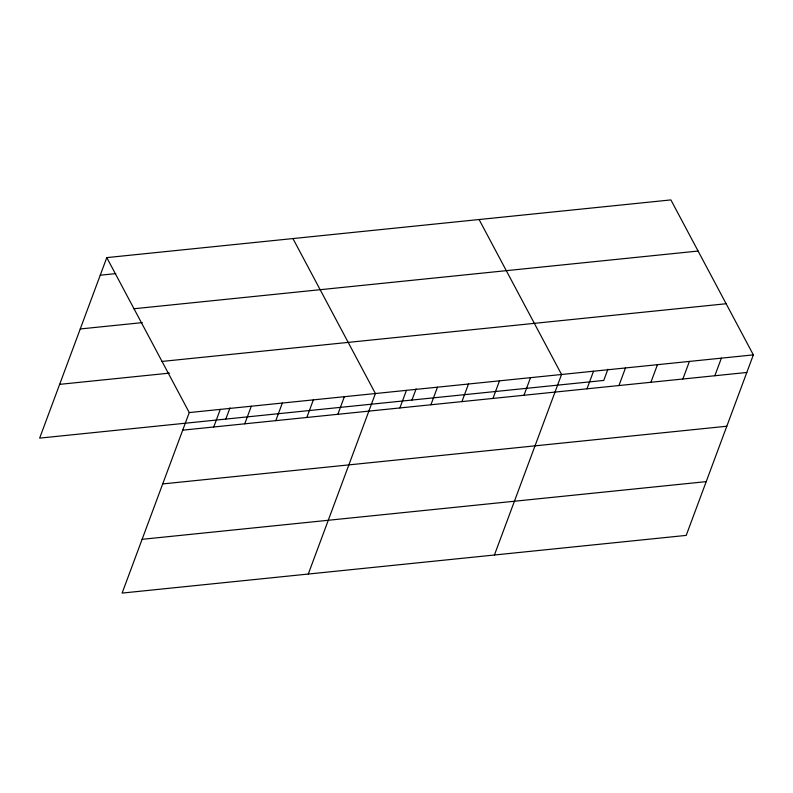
<?xml version="1.0" encoding="UTF-8"?>
<svg xmlns="http://www.w3.org/2000/svg" width="793" height="793" viewBox="0 0 793 793"><rect width="100%" height="100%" fill="white"/><g stroke="black" fill="none" stroke-linecap="round" stroke-linejoin="round"><path stroke-width="1.19" d="M106.787 257.606L189.249 412.568L122.112 593.085L686.213 535.394L753.35 354.877L670.888 199.915L106.787 257.606L39.65 438.123L603.751 380.432L607.914 369.231M213.733 426.991L220.276 409.396M225.807 419.091L229.97 407.889M244.759 423.819L251.302 406.224M275.786 420.647L282.328 403.052M306.812 417.475L313.354 399.88M337.838 414.303L344.38 396.698M308.269 574.053L375.406 393.526L292.934 238.564M399.88 407.949L406.432 390.354M411.954 400.049L416.127 388.848M430.906 404.777L437.458 387.182M461.932 401.605L468.475 384.01M492.959 398.433L499.501 380.838M523.985 395.261L530.527 377.666M494.426 555.011L561.553 374.494L479.091 219.532M586.979 388.818L593.521 371.223M618.946 385.547L625.489 367.952M650.914 382.276L657.456 364.681M682.872 379.004L689.414 361.41M714.84 375.733L721.382 358.139M100.245 275.201L115.758 273.615M133.997 308.745L698.098 251.044M80.242 328.966L142.294 322.622M162.04 361.43L726.14 303.739M59.644 384.357L169.424 373.136M189.249 412.568L753.35 354.877M182.707 430.163L746.808 372.472M162.714 483.928L726.814 426.238M142.106 539.319L706.206 481.629"/></g></svg>
